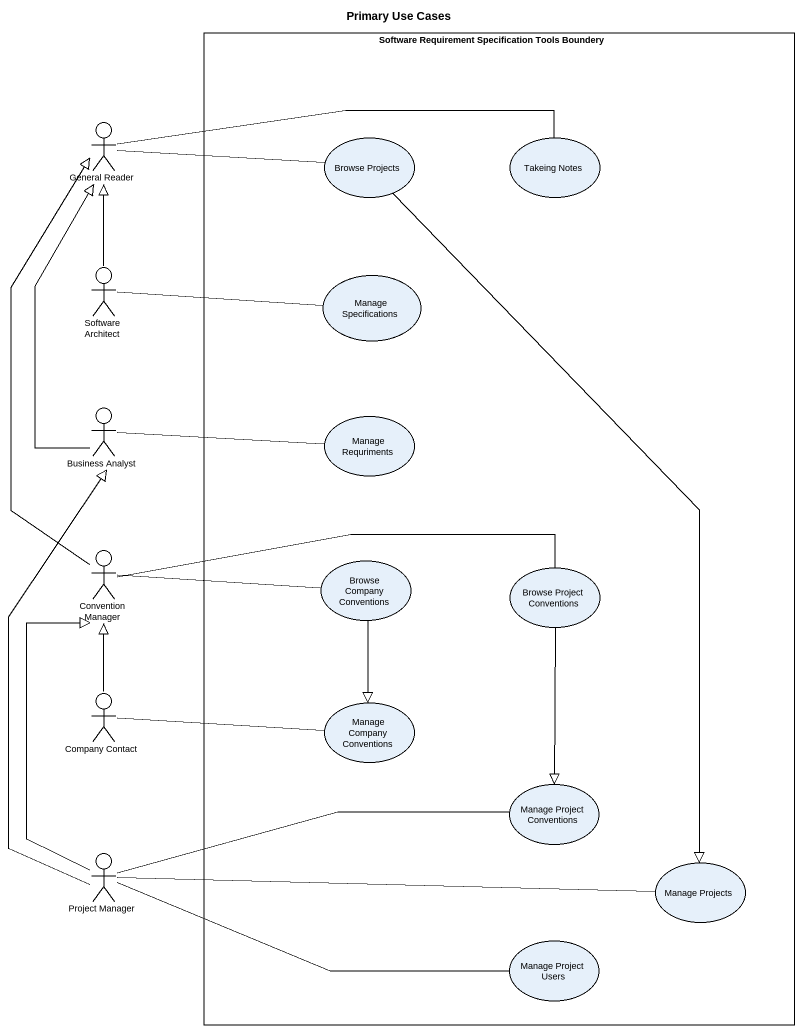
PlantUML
@startuml
title Primary Use Cases
rectangle "Software Requirement Specification Tools Boundery" as Software_Requirement {
  usecase "Browse Projects" as Browse_Projects
  usecase "Takeing Notes" as Takeing_Notes
  usecase "Manage Specifications" as Manage_Specifications
  usecase "Manage Requriments" as Manage_Requriments
  usecase "Browse Company Conventions" as Browse_Company_Conventions
  usecase "Browse Project Conventions" as Browse_Project_Conventions
  usecase "Manage Company Conventions" as Manage_Company_Conventions
  usecase "Manage Project Conventions" as Manage_Project_Conventions
  usecase "Manage Projects" as Manage_Projects
  usecase "Manage Project Users" as Manage_Project_Users
}
actor "General Reader" as General_Reader
actor "Software Architect" as Software_Architect
actor "Business Analyst" as Business_Analyst
actor "Convention Manager" as Convention_Manager
actor "Company Contact" as Company_Contact
actor "Project Manager" as Project_Manager
General_Reader -right- Browse_Projects
General_Reader -right- Takeing_Notes
Browse_Projects --|> Manage_Projects
Software_Architect -up-|> General_Reader
Software_Architect -right- Manage_Specifications
Business_Analyst -up-|> General_Reader
Business_Analyst -right- Manage_Requriments
Convention_Manager -up-|> General_Reader
Convention_Manager -right- Browse_Company_Conventions
Convention_Manager -right- Browse_Project_Conventions
Browse_Company_Conventions --|> Manage_Company_Conventions
Browse_Project_Conventions --|> Manage_Project_Conventions
Company_Contact -up-|> Convention_Manager
Company_Contact -right- Manage_Company_Conventions
Project_Manager -up-|> Business_Analyst
Project_Manager -up-|> Convention_Manager
Project_Manager -right- Manage_Project_Conventions
Project_Manager -right- Manage_Projects
Project_Manager -right- Manage_Project_Users
@enduml
